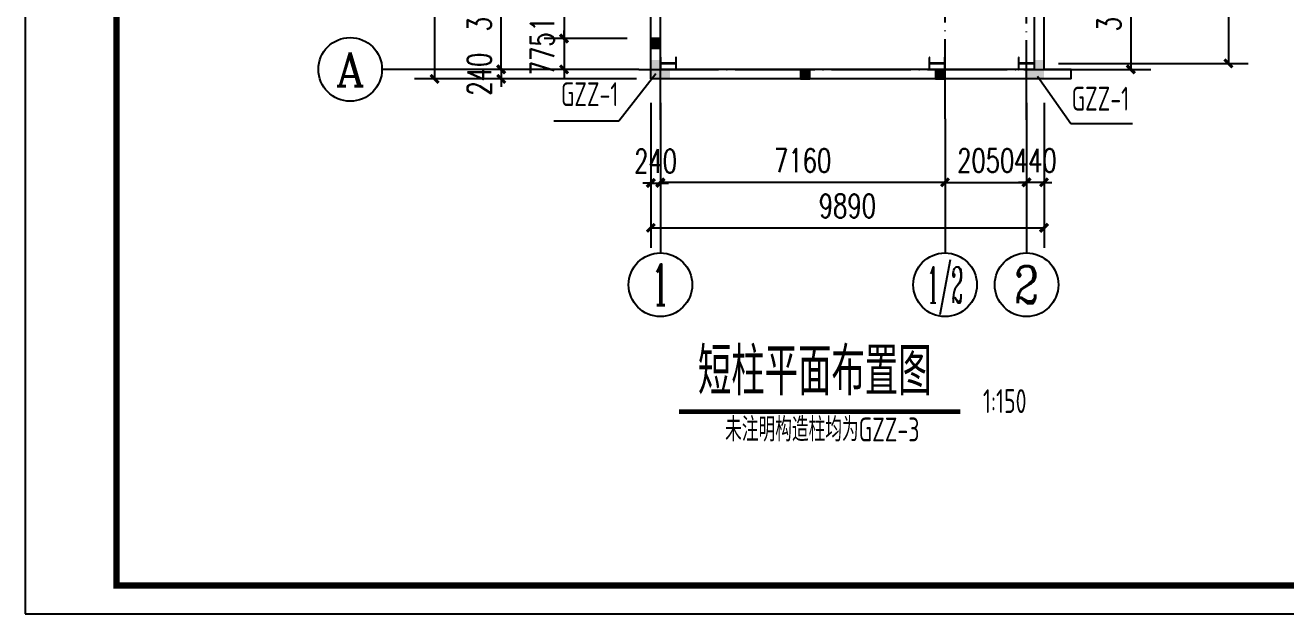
# Model space of a CAD drawing. Extents: x -89996 to 1006241, y -2176 to 440573.
# Drawn here: x 558343 to 590053, y 109594 to 124392 of the extents above; entities that cross this region are included whole.
import ezdxf
from ezdxf.enums import TextEntityAlignment as Align

# ---------------------------------------------------------------- set-up
doc = ezdxf.new("R2010")
doc.units = 0
doc.header["$LTSCALE"] = 1000
doc.header["$MEASUREMENT"] = 0
doc.linetypes.add('DOTE', pattern=[2.42, 2, -0.2, 0.02, -0.2])
for name, color, linetype in [('AXIS', 3, 'Continuous'), ('AXIS_TEXT', 7, 'Continuous'), ('DOTE', 1, 'DOTE'), ('GL', 150, 'Continuous'), ('GZ', 50, 'Continuous'), ('PUB_TITLE', 4, 'Continuous'), ('STPM_RBEAM_NUM', 7, 'Continuous'), ('TEXT', 7, 'Continuous'), ('WALL', 9, 'Continuous'), ('YCX', 90, 'Continuous')]:
    doc.layers.add(name, color=color, linetype=linetype)
doc.styles.add('_TCH_AXIS', font='COMPLEX', dxfattribs={"bigfont": 'GBCBIG'})
doc.styles.add('_TCH_DIM_T3', font='SIMPLEX', dxfattribs={"width": 0.705882, "bigfont": 'GBCBIG'})
doc.styles.add('COMPLEX', font='COMPLEX')
doc.styles.add('TSSD_Label', font='tssdeng.shx', dxfattribs={"width": 0.7, "bigfont": 'hztxt.shx'})
doc.styles.add('TSSD_Norm', font='tssdeng.shx', dxfattribs={"bigfont": 'hztxt.shx'})
doc.dimstyles.new('_TCH_ARCH&&200', dxfattribs={"dimtxt": 595, "dimasz": 200, "dimexe": 500, "dimexo": 600, "dimgap": 252.5, "dimtad": 1, "dimdec": 0, "dimzin": 0, "dimdsep": 46, "dimtxsty": '_TCH_DIM_T3', "dimblk": 'ARCHTICK', "dimcen": 0.09, "dimclrt": 7, "dimazin": 2, "dimtfac": 1, "dimtdec": 0, "dimtix": 1, "dimtmove": 2, "dimatfit": 3, "dimfxl": 0, "dimtolj": 1, "dimtzin": 0, "dimarcsym": 0})
doc.dimstyles.new('TCH-200-1', dxfattribs={"dimtxt": 595, "dimasz": 200, "dimexe": 500, "dimexo": 600, "dimgap": 252.5, "dimtad": 1, "dimdec": 0, "dimzin": 0, "dimdsep": 46, "dimtxsty": '_TCH_DIM_T3', "dimblk": 'ARCHTICK', "dimcen": 0.09, "dimclrd": 3, "dimclre": 3, "dimclrt": 7, "dimazin": 2, "dimtfac": 1, "dimtdec": 0, "dimtix": 1, "dimtmove": 2, "dimatfit": 3, "dimfxl": 0, "dimtolj": 1, "dimtzin": 0, "dimarcsym": 0})

# ---------------------------------------------------------------- blocks, each defined once
blk = doc.blocks.new('_ArchTick')
at = {"color": 0, "linetype": 'ByBlock', "const_width": 0.4}
blk.add_lwpolyline([(-0.5, -0.5), (0.5, 0.5)], dxfattribs=at)
blk = doc.blocks.new('*D1099')
at = {"layer": 'Defpoints', "color": 0, "transparency": 16777216}
for p in [(581481, 122282), (583531, 122015), (583531, 120441)]:
    blk.add_point(p, dxfattribs=at)
at = {"layer": 'WALL', "color": 3, "lineweight": -2, "transparency": 16777216}
for p, q in [((581481, 121682), (581481, 119941)), ((583531, 121415), (583531, 119941)), ((581481, 120441), (583531, 120441))]:
    blk.add_line(p, q, dxfattribs=at)
at = {"layer": 'WALL', "color": 3, "lineweight": -2, "transparency": 16777216, "xscale": 200, "yscale": 200, "zscale": 200, "rotation": 180}
blk.add_blockref('_ArchTick', (581481, 120441), dxfattribs=at)
at = {"layer": 'WALL', "color": 3, "lineweight": -2, "transparency": 16777216, "xscale": 200, "yscale": 200, "zscale": 200}
blk.add_blockref('_ArchTick', (583531, 120441), dxfattribs=at)
at = {"layer": 'WALL', "color": 7, "transparency": 16777216, "insert": (582506, 120991), "char_height": 595, "attachment_point": 5, "style": '_TCH_DIM_T3'}
blk.add_mtext('\\A1;2050', dxfattribs=at)
blk = doc.blocks.new('*D1101')
at = {"layer": 'Defpoints', "color": 0, "transparency": 16777216}
for p in [(574321, 122282), (581481, 122282), (574321, 120441)]:
    blk.add_point(p, dxfattribs=at)
at = {"layer": 'WALL', "color": 3, "lineweight": -2, "transparency": 16777216}
for p, q in [((574321, 121682), (574321, 119941)), ((581481, 121682), (581481, 119941)), ((581481, 120441), (574321, 120441))]:
    blk.add_line(p, q, dxfattribs=at)
at = {"layer": 'WALL', "color": 3, "lineweight": -2, "transparency": 16777216, "xscale": 200, "yscale": 200, "zscale": 200, "rotation": 180}
blk.add_blockref('_ArchTick', (574321, 120441), dxfattribs=at)
at = {"layer": 'WALL', "color": 3, "lineweight": -2, "transparency": 16777216, "xscale": 200, "yscale": 200, "zscale": 200}
blk.add_blockref('_ArchTick', (581481, 120441), dxfattribs=at)
at = {"layer": 'WALL', "color": 7, "transparency": 16777216, "insert": (577901, 120991), "char_height": 595, "attachment_point": 5, "style": '_TCH_DIM_T3'}
blk.add_mtext('\\A1;7160', dxfattribs=at)
blk = doc.blocks.new('*D1102')
at = {"layer": 'Defpoints', "color": 0, "transparency": 16777216}
for p in [(570316, 123042), (574091, 123042), (574331, 123282)]:
    blk.add_point(p, dxfattribs=at)
at = {"layer": 'WALL', "color": 3, "lineweight": -2, "transparency": 16777216}
for p, q in [((570316, 123282), (570316, 123482)), ((573731, 123282), (569816, 123282)), ((573491, 123042), (569816, 123042)), ((570316, 123282), (570316, 123042)), ((570316, 123042), (570316, 122842))]:
    blk.add_line(p, q, dxfattribs=at)
at = {"layer": 'WALL', "color": 3, "lineweight": -2, "transparency": 16777216, "xscale": 200, "yscale": 200, "zscale": 200}
for p, rotation in [((570316, 123282), 270), ((570316, 123042), 90)]:
    blk.add_blockref('_ArchTick', p, dxfattribs=dict(at, rotation=rotation))
at = {"layer": 'WALL', "color": 7, "transparency": 16777216, "insert": (569766, 123162), "char_height": 595, "attachment_point": 5, "rotation": 90, "style": '_TCH_DIM_T3'}
blk.add_mtext('\\A1;240', dxfattribs=at)
blk = doc.blocks.new('*D1103')
at = {"layer": 'Defpoints', "color": 0, "transparency": 16777216}
for p in [(574321, 163132), (568639, 123042), (574321, 123042)]:
    blk.add_point(p, dxfattribs=at)
at = {"layer": 'WALL', "color": 3, "lineweight": -2, "transparency": 16777216}
for p, q in [((573721, 163132), (568139, 163132)), ((568639, 163132), (568639, 123042)), ((573721, 123042), (568139, 123042))]:
    blk.add_line(p, q, dxfattribs=at)
at = {"layer": 'WALL', "color": 3, "lineweight": -2, "transparency": 16777216, "xscale": 200, "yscale": 200, "zscale": 200}
for p, rotation in [((568639, 163132), 90), ((568639, 123042), 270)]:
    blk.add_blockref('_ArchTick', p, dxfattribs=dict(at, rotation=rotation))
at = {"layer": 'WALL', "color": 7, "transparency": 16777216, "insert": (568089, 143087), "char_height": 595, "attachment_point": 5, "rotation": 90, "style": '_TCH_DIM_T3'}
blk.add_mtext('\\A1;40090', dxfattribs=at)
blk = doc.blocks.new('*D1104')
at = {"layer": 'Defpoints', "color": 0, "transparency": 16777216}
for p in [(574081, 123042), (574321, 123042), (574321, 120425)]:
    blk.add_point(p, dxfattribs=at)
at = {"layer": 'WALL', "color": 3, "lineweight": -2, "transparency": 16777216}
for p, q in [((574081, 122442), (574081, 119925)), ((574321, 122442), (574321, 119925)), ((574081, 120425), (573881, 120425)), ((574081, 120425), (574321, 120425)), ((574321, 120425), (574521, 120425))]:
    blk.add_line(p, q, dxfattribs=at)
at = {"layer": 'WALL', "color": 3, "lineweight": -2, "transparency": 16777216, "xscale": 200, "yscale": 200, "zscale": 200}
blk.add_blockref('_ArchTick', (574081, 120425), dxfattribs=at)
at = {"layer": 'WALL', "color": 3, "lineweight": -2, "transparency": 16777216, "xscale": 200, "yscale": 200, "zscale": 200, "rotation": 180}
blk.add_blockref('_ArchTick', (574321, 120425), dxfattribs=at)
at = {"layer": 'WALL', "color": 7, "transparency": 16777216, "insert": (574201, 120975), "char_height": 595, "attachment_point": 5, "style": '_TCH_DIM_T3'}
blk.add_mtext('\\A1;240', dxfattribs=at)
blk = doc.blocks.new('*D1108')
at = {"layer": 'AXIS', "color": 0, "lineweight": -2, "transparency": 16777216}
for p, q in [((574081, 121842), (574081, 118798)), ((583971, 121842), (583971, 118798)), ((574081, 119298), (583971, 119298))]:
    blk.add_line(p, q, dxfattribs=at)
at = {"layer": 'Defpoints', "color": 0, "transparency": 16777216}
for p in [(574081, 122442), (583971, 122442), (583971, 119298)]:
    blk.add_point(p, dxfattribs=at)
at = {"layer": 'AXIS', "color": 0, "lineweight": -2, "transparency": 16777216, "xscale": 200, "yscale": 200, "zscale": 200, "rotation": 180}
blk.add_blockref('_ArchTick', (574081, 119298), dxfattribs=at)
at = {"layer": 'AXIS', "color": 0, "lineweight": -2, "transparency": 16777216, "xscale": 200, "yscale": 200, "zscale": 200}
blk.add_blockref('_ArchTick', (583971, 119298), dxfattribs=at)
at = {"layer": 'AXIS', "color": 7, "transparency": 16777216, "insert": (579026, 119848), "char_height": 595, "attachment_point": 5, "style": '_TCH_DIM_T3'}
blk.add_mtext('\\A1;9890', dxfattribs=at)
blk = doc.blocks.new('*D1112')
at = {"layer": 'Defpoints', "color": 0, "transparency": 16777216}
for p in [(583531, 123042), (583971, 123042), (583531, 120441)]:
    blk.add_point(p, dxfattribs=at)
at = {"layer": 'WALL', "color": 3, "lineweight": -2, "transparency": 16777216}
for p, q in [((583531, 122442), (583531, 119941)), ((583971, 122442), (583971, 119941)), ((583531, 120441), (583331, 120441)), ((583971, 120441), (583531, 120441)), ((583971, 120441), (584171, 120441))]:
    blk.add_line(p, q, dxfattribs=at)
at = {"layer": 'WALL', "color": 3, "lineweight": -2, "transparency": 16777216, "xscale": 200, "yscale": 200, "zscale": 200}
blk.add_blockref('_ArchTick', (583531, 120441), dxfattribs=at)
at = {"layer": 'WALL', "color": 3, "lineweight": -2, "transparency": 16777216, "xscale": 200, "yscale": 200, "zscale": 200, "rotation": 180}
blk.add_blockref('_ArchTick', (583971, 120441), dxfattribs=at)
at = {"layer": 'WALL', "color": 7, "transparency": 16777216, "insert": (583751, 120991), "char_height": 595, "attachment_point": 5, "style": '_TCH_DIM_T3'}
blk.add_mtext('\\A1;440', dxfattribs=at)
blk = doc.blocks.new('*D1135')
at = {"color": 3, "lineweight": -2, "transparency": 16777216}
for p, q in [((571897, 125857), (571897, 126057)), ((573481, 125857), (571397, 125857)), ((571897, 125857), (571897, 124057)), ((573481, 124057), (571397, 124057)), ((571897, 124057), (571897, 123857))]:
    blk.add_line(p, q, dxfattribs=at)
at = {"layer": 'Defpoints', "color": 0, "transparency": 16777216}
for p in [(574081, 125857), (571897, 124057), (574081, 124057)]:
    blk.add_point(p, dxfattribs=at)
at = {"color": 3, "lineweight": -2, "transparency": 16777216, "xscale": 200, "yscale": 200, "zscale": 200}
for p, rotation in [((571897, 125857), 270), ((571897, 124057), 90)]:
    blk.add_blockref('_ArchTick', p, dxfattribs=dict(at, rotation=rotation))
at = {"color": 7, "transparency": 16777216, "insert": (571347, 124957), "char_height": 595, "attachment_point": 5, "rotation": 90, "style": '_TCH_DIM_T3'}
blk.add_mtext('\\A1;1800', dxfattribs=at)
blk = doc.blocks.new('*D1136')
at = {"color": 3, "lineweight": -2, "transparency": 16777216}
for p, q in [((573481, 124057), (571397, 124057)), ((571897, 124057), (571897, 124257)), ((571897, 124057), (571897, 123282)), ((573481, 123282), (571397, 123282)), ((571897, 123282), (571897, 123082))]:
    blk.add_line(p, q, dxfattribs=at)
at = {"layer": 'Defpoints', "color": 0, "transparency": 16777216}
for p in [(574081, 124057), (571897, 123282), (574081, 123282)]:
    blk.add_point(p, dxfattribs=at)
at = {"color": 3, "lineweight": -2, "transparency": 16777216, "xscale": 200, "yscale": 200, "zscale": 200}
for p, rotation in [((571897, 124057), 270), ((571897, 123282), 90)]:
    blk.add_blockref('_ArchTick', p, dxfattribs=dict(at, rotation=rotation))
at = {"color": 7, "transparency": 16777216, "insert": (571347, 123670), "char_height": 595, "attachment_point": 5, "rotation": 90, "style": '_TCH_DIM_T3'}
blk.add_mtext('\\A1;775', dxfattribs=at)
blk = doc.blocks.new('*D1145')
at = {"color": 3, "lineweight": -2, "transparency": 16777216}
for p, q in [((584571, 126632), (586656, 126632)), ((586156, 126632), (586156, 123282)), ((584571, 123282), (586656, 123282))]:
    blk.add_line(p, q, dxfattribs=at)
at = {"layer": 'Defpoints', "color": 0, "transparency": 16777216}
for p in [(583971, 126632), (583971, 123282), (586156, 123282)]:
    blk.add_point(p, dxfattribs=at)
at = {"color": 3, "lineweight": -2, "transparency": 16777216, "xscale": 200, "yscale": 200, "zscale": 200}
for p, rotation in [((586156, 126632), 90), ((586156, 123282), 270)]:
    blk.add_blockref('_ArchTick', p, dxfattribs=dict(at, rotation=rotation))
at = {"color": 7, "transparency": 16777216, "insert": (585606, 124957), "char_height": 595, "attachment_point": 5, "rotation": 90, "style": '_TCH_DIM_T3'}
blk.add_mtext('\\A1;3350', dxfattribs=at)
blk = doc.blocks.new('*D2424')
at = {"color": 3, "lineweight": -2, "transparency": 16777216}
for p, q in [((584952, 129742), (589108, 129742)), ((588608, 129742), (588608, 123432)), ((584331, 123432), (589108, 123432))]:
    blk.add_line(p, q, dxfattribs=at)
at = {"layer": 'Defpoints', "color": 0, "transparency": 16777216}
for p in [(584352, 129742), (583731, 123432), (588608, 123432)]:
    blk.add_point(p, dxfattribs=at)
at = {"color": 3, "lineweight": -2, "transparency": 16777216, "xscale": 200, "yscale": 200, "zscale": 200}
for p, rotation in [((588608, 129742), 90), ((588608, 123432), 270)]:
    blk.add_blockref('_ArchTick', p, dxfattribs=dict(at, rotation=rotation))
at = {"color": 7, "transparency": 16777216, "insert": (588058, 126587), "char_height": 595, "attachment_point": 5, "rotation": 90, "style": '_TCH_DIM_T3'}
blk.add_mtext('\\A1;6310', dxfattribs=at)
blk = doc.blocks.new('*D2775')
at = {"layer": 'AXIS', "color": 0, "lineweight": -2, "transparency": 16777216}
for p, q in [((573721, 126632), (569818, 126632)), ((570318, 123282), (570318, 126632)), ((573721, 123282), (569818, 123282))]:
    blk.add_line(p, q, dxfattribs=at)
at = {"layer": 'Defpoints', "color": 0, "transparency": 16777216}
for p in [(570318, 126632), (574321, 126632), (574321, 123282)]:
    blk.add_point(p, dxfattribs=at)
at = {"layer": 'AXIS', "color": 0, "lineweight": -2, "transparency": 16777216, "xscale": 200, "yscale": 200, "zscale": 200}
for p, rotation in [((570318, 126632), 90), ((570318, 123282), 270)]:
    blk.add_blockref('_ArchTick', p, dxfattribs=dict(at, rotation=rotation))
at = {"layer": 'AXIS', "color": 7, "transparency": 16777216, "insert": (569768, 124957), "char_height": 595, "attachment_point": 5, "rotation": 90, "style": '_TCH_DIM_T3'}
blk.add_mtext('\\A1;3350', dxfattribs=at)
blk = doc.blocks.new('_AXISO')
blk.add_circle((0, 0), 0.5)
at = {"layer": 'AXIS_TEXT', "style": 'COMPLEX', "width": 1.041667}
blk.add_attdef('A', text='', height=0.56, dxfattribs=at).set_placement((-0.25, -0.28), (0.25, -0.28), align=Align.FIT)

msp = doc.modelspace()

# ---------------------------------------------------------------- hatches: boundary and pattern name
at = {"layer": 'GL'}
h = msp.add_hatch(color=256, dxfattribs=at)
h.dxf.hatch_style = 1
h.paths.add_polyline_path([(574321.32, 124057.12), (574081.32, 124057.12), (574081.32, 123817.12), (574321.32, 123817.12)])
h = msp.add_hatch(color=256, dxfattribs=at)
h.dxf.hatch_style = 1
h.paths.add_polyline_path([(574561.32, 123042.12), (574081.32, 123042.12), (574081.32, 123522.12), (574321.32, 123522.12), (574321.32, 123282.12), (574561.32, 123282.12)])
h = msp.add_hatch(color=256, dxfattribs=at)
h.dxf.hatch_style = 1
h.paths.add_polyline_path([(583491.32, 123042.11), (583971.32, 123042.11), (583971.32, 123522.12), (583731.32, 123522.12), (583731.32, 123282.11), (583491.32, 123282.11)])
h = msp.add_hatch(color=256, dxfattribs=at)
h.dxf.hatch_style = 1
h.paths.add_polyline_path([(578081.32, 123282.12), (577841.32, 123282.12), (577841.32, 123042.12), (578081.32, 123042.12)])
h = msp.add_hatch(color=256, dxfattribs=at)
h.dxf.hatch_style = 1
h.paths.add_polyline_path([(581481.32, 123282.12), (581241.32, 123282.12), (581241.32, 123042.12), (581481.32, 123042.12)])

# ---------------------------------------------------------------- linework, layer by layer
for points in [[(574081.32, 123817.12), (574321.32, 123817.12), (574321.32, 124057.12), (574081.32, 124057.12)], [(577841.32, 123042.12), (578081.32, 123042.12), (578081.32, 123282.12), (577841.32, 123282.12)], [(581241.32, 123042.12), (581481.32, 123042.12), (581481.32, 123282.12), (581241.32, 123282.12)]]:
    msp.add_lwpolyline(points, close=True)
at = {"color": 3, "const_width": 117.6}
msp.add_lwpolyline([(574786.06, 114673.21), (581862.49, 114673.21)], dxfattribs=at)
at = {"layer": 'AXIS'}
for p, q in [((573782.53, 123282.12), (567317.64, 123282.12)), ((574321.32, 122015.33), (574321.32, 118666.84)), ((581481.32, 122042.12), (581481.32, 118666.84)), ((583531.49, 122015.33), (583531.49, 118666.84))]:
    msp.add_line(p, q, dxfattribs=at)
for centre in [(566517.64, 123282.12), (574321.32, 117866.84), (583531.49, 117866.84)]:
    msp.add_circle(centre, 800, dxfattribs=at)
at = {"layer": 'DOTE'}
for p, q in [((574321.32, 122015.33), (574321.32, 163768.9)), ((583531.49, 122017.52), (583531.49, 163768.9)), ((581481.32, 122042.12), (581481.32, 159442.12)), ((573782.53, 123282.12), (584657.72, 123282.12))]:
    msp.add_line(p, q, dxfattribs=at)
at = {"layer": 'GZ'}
for points in [[(574321.32, 123582.12), (574321.32, 123282.12), (574331.32, 123282.12), (574331.32, 123425.27), (574336.32, 123429.12), (574706.67, 123429.12), (574711.32, 123425.27), (574711.32, 123282.12), (574721.32, 123282.12), (574721.32, 123582.12), (574711.32, 123582.12), (574711.32, 123439.12), (574706.83, 123435.12), (574336.32, 123435.12), (574331.32, 123439.12), (574331.32, 123582.12), (574321.32, 123582.12)], [(581081.32, 123582.12), (581081.32, 123282.12), (581091.32, 123282.12), (581091.32, 123425.27), (581096.32, 123429.12), (581466.67, 123429.12), (581471.32, 123425.27), (581471.32, 123282.12), (581481.32, 123282.12), (581481.32, 123582.12), (581471.32, 123582.12), (581471.32, 123439.12), (581466.83, 123435.12), (581096.32, 123435.12), (581091.32, 123439.12), (581091.32, 123582.12), (581081.32, 123582.12)], [(583331.32, 123582.12), (583331.32, 123282.12), (583341.32, 123282.12), (583341.32, 123425.27), (583346.32, 123429.12), (583716.67, 123429.12), (583721.32, 123425.27), (583721.32, 123282.12), (583731.32, 123282.12), (583731.32, 123582.12), (583721.32, 123582.12), (583721.32, 123439.12), (583716.83, 123435.12), (583346.32, 123435.12), (583341.32, 123439.12), (583341.32, 123582.12), (583331.32, 123582.12)]]:
    msp.add_lwpolyline(points, close=True, dxfattribs=at)
at = {"layer": 'PUB_TITLE'}
msp.add_lwpolyline([(558342.77, 109593.71), (647442.77, 109593.71), (647442.77, 172593.71), (558342.77, 172593.71)], close=True, dxfattribs=at)
at = {"layer": 'PUB_TITLE', "const_width": 159.09}
msp.add_lwpolyline([(560640.74, 110300.78), (560640.74, 171179.57), (646028.62, 171179.57), (646028.62, 110300.78)], close=True, dxfattribs=at)
at = {"layer": 'WALL'}
for p, q in [((583971.32, 123282.12), (583971.32, 160791.86)), ((583731.32, 123282.12), (583731.32, 160671.86)), ((574081.32, 123042.12), (574081.32, 149542.12)), ((574321.32, 123282.12), (574321.32, 149422.12)), ((583851.32, 123042.12), (574081.32, 123042.12)), ((583731.32, 123282.12), (574321.32, 123282.12)), ((584657.72, 123042.12), (583851.32, 123042.12)), ((584657.72, 123282.12), (583971.32, 123282.12)), ((584657.72, 123042.12), (584657.72, 123282.12))]:
    msp.add_line(p, q, dxfattribs=at)
at = {"layer": 'YCX'}
for p, q in [((573276.34, 121987.88), (574208.92, 123174.6)), ((584641.26, 121916.6), (583810.1, 123103.32)), ((571644.32, 121987.88), (573276.34, 121987.88)), ((586196.86, 121916.6), (584641.26, 121916.6))]:
    msp.add_line(p, q, dxfattribs=at)

# ---------------------------------------------------------------- block references
at = {"layer": 'AXIS'}
ref = msp.add_blockref('_AXISO', (581481.32, 117866.84), dxfattribs=dict(at, xscale=1600, yscale=1600, zscale=1600))
ref.add_attrib('A', '1/2', dxfattribs={"layer": 'AXIS_TEXT', "height": 905.097, "style": '_TCH_AXIS', "width": 0.411765}).set_placement((581028.77, 117414.29), (581933.87, 117414.29), align=Align.FIT)

# ---------------------------------------------------------------- texts
at = {"layer": 'AXIS_TEXT', "style": '_TCH_AXIS'}
for s, height, p, p2 in [('A', 850.37, (566153.2, 122856.93), (566882.08, 122856.93)), ('1', 1029.44, (574100.72, 117352.12), (574541.91, 117352.12)), ('2', 931.9, (583220.86, 117400.89), (583842.13, 117400.89))]:
    msp.add_text(s, height=height, dxfattribs=at).set_placement(p, p2, align=Align.FIT)
at = {"layer": 'STPM_RBEAM_NUM', "style": 'TSSD_Label', "width": 0.7}
for s, p in [('GZZ-1', (572540.09, 122177.38)), ('GZZ-1', (585388.11, 122065.3)), ('未注明构造柱均为GZZ-3', (578393.37, 113747.41))]:
    msp.add_text(s, height=600, dxfattribs=at).set_placement(p, align=Align.BOTTOM_CENTER)
at = {"layer": 'TEXT', "style": 'TSSD_Norm', "width": 0.7}
for s, height, p in [('短柱平面布置图', 1200, (575263.57, 115089.02)), ('1:150', 600, (582434.2, 114641.47))]:
    msp.add_text(s, height=height, dxfattribs=at).set_placement(p)

# ---------------------------------------------------------------- dimensions: what is measured, and where the dimension line sits
for base, p1, p2, picture, middle in [((588608.33, 123432.12), (584351.56, 129742.12), (583731.32, 123432.12), '*D2424', (588058.33, 126587.12)), ((586155.82, 123282.12), (583971.32, 126632.12), (583971.32, 123282.12), '*D1145', (585605.82, 124957.12)), ((571896.81, 124057.12), (574081.32, 125857.12), (574081.32, 124057.12), '*D1135', (571346.81, 124957.12)), ((571896.81, 123282.12), (574081.32, 124057.12), (574081.32, 123282.12), '*D1136', (571346.81, 123669.62))]:
    dim = msp.add_linear_dim(base=base, p1=p1, p2=p2, angle=90, dimstyle='TCH-200-1')
    dim.commit()
    dim.dimension.update_dxf_attribs({"geometry": picture, "text_midpoint": middle})
at = {"layer": 'AXIS'}
for p1, p2, distance, picture, middle in [((574321.32, 123282.12), (574321.32, 126632.12), 4003.68, '*D2775', (569767.64, 124957.12)), ((574081.32, 122442.12), (583971.32, 122442.12), -3143.89, '*D1108', (579026.32, 119848.23))]:
    dim = msp.add_aligned_dim(p1=p1, p2=p2, distance=distance, dimstyle='_TCH_ARCH&&200', dxfattribs=at)
    dim.commit()
    dim.dimension.update_dxf_attribs({"geometry": picture, "text_midpoint": middle})
at = {"layer": 'WALL'}
for base, p1, p2, angle, picture, middle in [((568638.75, 123042.12), (574321.32, 163132.12), (574321.32, 123042.12), 90, '*D1103', (568088.75, 143087.12)), ((570316.35, 123042.12), (574331.32, 123282.12), (574091.32, 123042.12), 270, '*D1102', (569766.35, 123162.12)), ((583531.49, 120441.04), (583971.32, 123042.12), (583531.49, 123042.12), 180, '*D1112', (583751.41, 120991.04)), ((574321.32, 120441.04), (581481.32, 122282.12), (574321.32, 122282.12), 180, '*D1101', (577901.32, 120991.04))]:
    dim = msp.add_linear_dim(base=base, p1=p1, p2=p2, angle=angle, dimstyle='TCH-200-1', dxfattribs=at)
    dim.commit()
    dim.dimension.update_dxf_attribs({"geometry": picture, "text_midpoint": middle})
for base, p1, p2, picture, middle in [((574321.32, 120424.72), (574081.32, 123042.12), (574321.32, 123042.12), '*D1104', (574201.32, 120974.72)), ((583531.49, 120441.04), (581481.32, 122282.12), (583531.49, 122015.33), '*D1099', (582506.41, 120991.04))]:
    dim = msp.add_linear_dim(base=base, p1=p1, p2=p2, dimstyle='TCH-200-1', dxfattribs=at)
    dim.commit()
    dim.dimension.update_dxf_attribs({"geometry": picture, "text_midpoint": middle})

doc.saveas('drawing.dxf')
